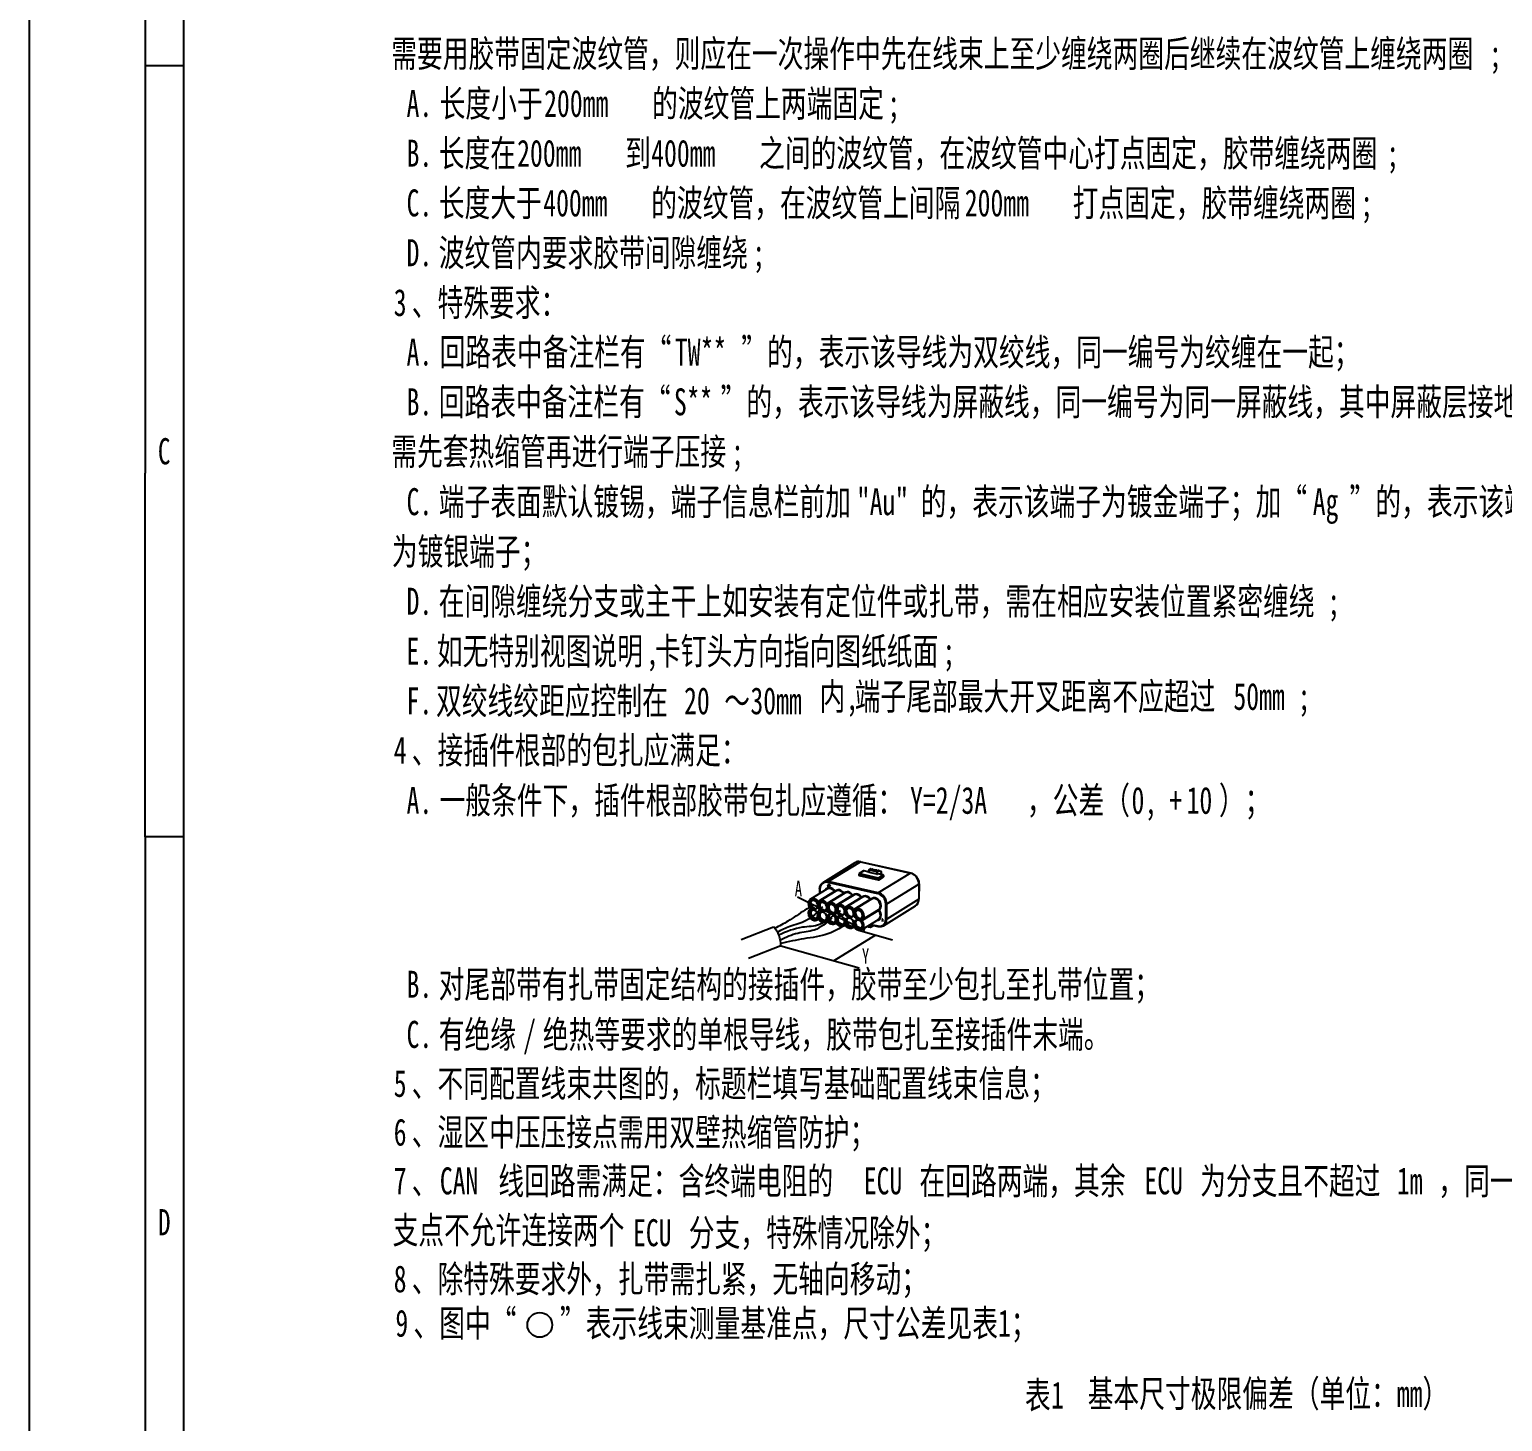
# Model space of a CAD drawing. Header units: inches. Extents: x 47316 to 59086, y 3141 to 11743.
# Drawn here: x 50262.9 to 50454, y 3523.2 to 3703.8 of the extents above; entities that cross this region are included whole.
import ezdxf

# ---------------------------------------------------------------- set-up
doc = ezdxf.new("R2010")
doc.units = ezdxf.units.IN
doc.header["$MEASUREMENT"] = 0
doc.styles.add('MtX_SimSun', font='')
doc.styles.get("Standard").update_dxf_attribs({"font": ''})
doc.styles.get('MtX_SimSun').set_extended_font_data('SimSun')
doc.styles.get('Standard').set_extended_font_data('SimSun')

msp = doc.modelspace()

# ---------------------------------------------------------------- hatches: boundary and pattern name
at = {"lineweight": -3}
h = msp.add_hatch(color=0, dxfattribs=at)
h.dxf.hatch_style = 2
h.paths.add_polyline_path([(50363.91, 3590.79), (50364.63, 3590.27), (50363.78, 3590.53)])
h = msp.add_hatch(color=0, dxfattribs=at)
h.dxf.hatch_style = 2
h.paths.add_polyline_path([(50370.13, 3587.72), (50369.28, 3587.97), (50370, 3587.46)])
h = msp.add_hatch(color=0, dxfattribs=at)
h.dxf.hatch_style = 2
h.paths.add_polyline_path([(50371.85, 3586), (50372.67, 3586.32), (50372, 3585.75)])
h = msp.add_hatch(color=0, dxfattribs=at)
h.dxf.hatch_style = 2
h.paths.add_polyline_path([(50367.94, 3583.59), (50367.28, 3583), (50368.1, 3583.34)])

# ---------------------------------------------------------------- linework, layer by layer
at = {"color": 0, "lineweight": -3}
for p, q in [((50262.93, 3325.09), (50262.93, 3919.09)), ((50277.93, 3899.09), (50277.93, 3646.25)), ((50282.93, 3899.09), (50282.93, 3345.09)), ((50282.93, 3699.09), (50277.93, 3699.09)), ((50277.93, 3599.09), (50277.93, 3646.25)), ((50277.93, 3599.09), (50277.93, 3345.09)), ((50282.93, 3599.09), (50277.93, 3599.09)), ((50365.87, 3593.17), (50370.03, 3595.74)), ((50366.55, 3593.27), (50370.72, 3595.84)), ((50370.03, 3595.74), (50370.15, 3595.8)), ((50370.15, 3595.8), (50370.27, 3595.84)), ((50370.27, 3595.84), (50370.41, 3595.86)), ((50370.41, 3595.86), (50370.56, 3595.87)), ((50370.56, 3595.87), (50370.71, 3595.85)), ((50371.13, 3594.65), (50370.56, 3594.3)), ((50371.16, 3594.65), (50370.59, 3594.3)), ((50370.71, 3595.85), (50370.76, 3595.84)), ((50370.72, 3595.84), (50377.2, 3594.38)), ((50370.76, 3595.84), (50377.24, 3594.39)), ((50371.83, 3594.5), (50371.16, 3594.65)), ((50371.83, 3594.51), (50371.17, 3594.65)), ((50371.83, 3594.49), (50371.82, 3594.77)), ((50371.84, 3594.81), (50372.04, 3594.93)), ((50371.86, 3594.47), (50371.84, 3594.75)), ((50372.85, 3594.53), (50371.84, 3594.75)), ((50372.86, 3594.25), (50371.86, 3594.47)), ((50371.87, 3594.81), (50372.06, 3594.93)), ((50372.87, 3594.59), (50371.87, 3594.81)), ((50372.06, 3594.93), (50372.29, 3594.88)), ((50372.07, 3594.94), (50372.3, 3594.88)), ((50372.23, 3594.84), (50372.29, 3594.88)), ((50372.78, 3594.72), (50372.23, 3594.84)), ((50372.77, 3594.73), (50372.26, 3594.84)), ((50372.31, 3594.88), (50372.3, 3594.88)), ((50372.31, 3594.88), (50372.55, 3594.78)), ((50372.33, 3594.83), (50372.35, 3594.82)), ((50372.33, 3594.83), (50372.33, 3594.83)), ((50372.81, 3594.76), (50372.77, 3594.73)), ((50372.83, 3594.76), (50372.78, 3594.72)), ((50372.83, 3594.76), (50373.07, 3594.71)), ((50372.84, 3594.76), (50373.08, 3594.71)), ((50372.85, 3594.53), (50372.86, 3594.25)), ((50373.07, 3594.71), (50372.87, 3594.59)), ((50373.11, 3594.66), (50372.91, 3594.54)), ((50372.91, 3594.54), (50372.92, 3594.25)), ((50377.2, 3594.38), (50373.03, 3591.82)), ((50373.44, 3594.55), (50373.08, 3594.71)), ((50373.08, 3594.71), (50373.08, 3594.71)), ((50373.46, 3594.5), (50373.11, 3594.66)), ((50373.46, 3594.35), (50373.47, 3594.51)), ((50373.46, 3594.35), (50373.46, 3594.5)), ((50377.24, 3594.39), (50377.38, 3594.35)), ((50365.44, 3592.45), (50365.47, 3592.6)), ((50365.47, 3592.6), (50365.51, 3592.75)), ((50365.51, 3592.75), (50365.58, 3592.88)), ((50365.58, 3592.88), (50365.66, 3592.99)), ((50365.66, 3592.99), (50365.75, 3593.08)), ((50365.75, 3593.08), (50365.86, 3593.16)), ((50365.86, 3593.16), (50365.87, 3593.17)), ((50366.51, 3592.85), (50366.48, 3592.82)), ((50366.48, 3592.82), (50366.48, 3592.77)), ((50366.48, 3592.77), (50366.51, 3592.81)), ((50366.5, 3592.79), (50366.48, 3592.77)), ((50366.5, 3592.79), (50366.51, 3592.8)), ((50372.99, 3591.7), (50366.51, 3593.16)), ((50366.54, 3592.87), (50366.51, 3592.85)), ((50366.54, 3592.85), (50366.51, 3592.85)), ((50366.51, 3592.81), (50366.51, 3592.57)), ((50366.51, 3592.57), (50366.54, 3592.57)), ((50366.57, 3592.86), (50366.54, 3592.87)), ((50366.57, 3592.86), (50366.54, 3592.85)), ((50366.54, 3592.57), (50366.54, 3592.85)), ((50366.57, 3592.58), (50366.54, 3592.57)), ((50373.03, 3591.82), (50366.55, 3593.27)), ((50366.57, 3592.58), (50366.57, 3592.86)), ((50366.6, 3592.79), (50366.59, 3592.77)), ((50366.59, 3592.77), (50366.62, 3592.76)), ((50366.74, 3592.7), (50366.59, 3592.59)), ((50366.59, 3592.59), (50366.59, 3592.56)), ((50366.59, 3592.56), (50366.78, 3592.51)), ((50366.62, 3592.81), (50366.6, 3592.79)), ((50366.64, 3592.83), (50366.62, 3592.81)), ((50366.64, 3592.82), (50366.62, 3592.81)), ((50366.62, 3592.76), (50366.63, 3592.78)), ((50366.64, 3592.78), (50366.62, 3592.76)), ((50366.63, 3592.78), (50366.65, 3592.79)), ((50366.63, 3592.58), (50366.76, 3592.68)), ((50366.65, 3592.59), (50366.63, 3592.58)), ((50366.78, 3592.54), (50366.63, 3592.58)), ((50366.66, 3592.83), (50366.64, 3592.83)), ((50366.66, 3592.83), (50366.64, 3592.82)), ((50366.68, 3592.82), (50366.64, 3592.82)), ((50366.64, 3592.78), (50366.65, 3592.79)), ((50366.65, 3592.79), (50366.67, 3592.79)), ((50366.65, 3592.59), (50366.79, 3592.69)), ((50366.8, 3592.56), (50366.65, 3592.59)), ((50366.7, 3592.83), (50366.66, 3592.83)), ((50366.67, 3592.79), (50366.69, 3592.78)), ((50366.7, 3592.83), (50366.68, 3592.82)), ((50366.7, 3592.81), (50366.68, 3592.82)), ((50366.69, 3592.78), (50366.72, 3592.77)), ((50366.72, 3592.83), (50366.7, 3592.83)), ((50366.72, 3592.83), (50366.7, 3592.81)), ((50366.73, 3592.8), (50366.7, 3592.81)), ((50366.76, 3592.81), (50366.72, 3592.83)), ((50366.72, 3592.77), (50366.74, 3592.76)), ((50366.76, 3592.81), (50366.73, 3592.8)), ((50366.75, 3592.78), (50366.73, 3592.8)), ((50366.74, 3592.76), (50366.75, 3592.73)), ((50366.75, 3592.72), (50366.74, 3592.7)), ((50366.78, 3592.8), (50366.75, 3592.78)), ((50366.78, 3592.75), (50366.75, 3592.78)), ((50366.75, 3592.73), (50366.75, 3592.72)), ((50366.78, 3592.8), (50366.76, 3592.81)), ((50366.76, 3592.68), (50366.78, 3592.69)), ((50366.79, 3592.69), (50366.76, 3592.68)), ((50366.8, 3592.77), (50366.78, 3592.8)), ((50366.8, 3592.77), (50366.78, 3592.75)), ((50366.78, 3592.73), (50366.78, 3592.75)), ((50366.8, 3592.74), (50366.78, 3592.73)), ((50366.78, 3592.72), (50366.78, 3592.73)), ((50366.8, 3592.73), (50366.78, 3592.72)), ((50366.78, 3592.69), (50366.78, 3592.72)), ((50366.8, 3592.71), (50366.78, 3592.69)), ((50366.8, 3592.56), (50366.78, 3592.54)), ((50366.78, 3592.51), (50366.78, 3592.54)), ((50366.8, 3592.53), (50366.78, 3592.51)), ((50366.79, 3592.69), (50366.8, 3592.71)), ((50366.8, 3592.74), (50366.8, 3592.77)), ((50366.8, 3592.73), (50366.8, 3592.74)), ((50366.8, 3592.71), (50366.8, 3592.73)), ((50366.8, 3592.53), (50366.8, 3592.56)), ((50370.53, 3594.25), (50370.53, 3594.06)), ((50370.56, 3594.23), (50370.56, 3594.05)), ((50370.56, 3594.23), (50373.01, 3593.68)), ((50370.56, 3594.05), (50373.01, 3593.5)), ((50370.59, 3594.3), (50373.04, 3593.75)), ((50372.96, 3594.28), (50372.92, 3594.25)), ((50373.65, 3594.12), (50372.96, 3594.28)), ((50373.66, 3594.13), (50372.98, 3594.28)), ((50373.01, 3593.68), (50373.01, 3593.5)), ((50373.04, 3593.75), (50373.65, 3594.12)), ((50373.09, 3593.68), (50373.7, 3594.06)), ((50373.09, 3593.5), (50373.7, 3593.88)), ((50373.09, 3593.68), (50373.09, 3593.5)), ((50373.46, 3594.35), (50373.25, 3594.22)), ((50373.71, 3594.07), (50373.7, 3593.89)), ((50373.7, 3594.06), (50373.7, 3593.88)), ((50374.14, 3590.37), (50378.3, 3592.93)), ((50377.38, 3594.35), (50377.53, 3594.28)), ((50377.53, 3594.28), (50377.68, 3594.19)), ((50377.68, 3594.19), (50377.82, 3594.08)), ((50377.82, 3594.08), (50377.94, 3593.96)), ((50377.94, 3593.96), (50378.05, 3593.81)), ((50378.05, 3593.81), (50378.15, 3593.66)), ((50378.15, 3593.66), (50378.22, 3593.5)), ((50378.22, 3593.5), (50378.28, 3593.33)), ((50378.28, 3593.33), (50378.31, 3593.16)), ((50378.3, 3592.93), (50378.29, 3590.97)), ((50378.31, 3593.16), (50378.32, 3593)), ((50378.32, 3593), (50378.33, 3592.97)), ((50378.33, 3592.97), (50378.32, 3591)), ((50362.55, 3591.29), (50371.28, 3586.98)), ((50363.97, 3590.57), (50363.96, 3590.44)), ((50364, 3590.67), (50363.97, 3590.57)), ((50364.04, 3590.77), (50364, 3590.67)), ((50364.1, 3590.86), (50364.04, 3590.77)), ((50364.16, 3590.93), (50364.1, 3590.86)), ((50364.25, 3590.99), (50364.16, 3590.93)), ((50366.37, 3592.3), (50364.25, 3590.99)), ((50367.35, 3591.98), (50365.23, 3590.67)), ((50365.3, 3590.65), (50365.3, 3590.64)), ((50367.53, 3592.04), (50365.41, 3590.73)), ((50365.43, 3592.31), (50365.42, 3591.72)), ((50365.43, 3592.31), (50365.44, 3592.45)), ((50365.47, 3592.28), (50365.47, 3591.74)), ((50368.51, 3591.72), (50366.39, 3590.41)), ((50368.69, 3591.78), (50366.56, 3590.47)), ((50369.67, 3591.46), (50367.54, 3590.15)), ((50369.85, 3591.52), (50367.72, 3590.21)), ((50370.83, 3591.2), (50368.7, 3589.89)), ((50371.01, 3591.26), (50368.88, 3589.95)), ((50371.99, 3590.94), (50369.86, 3589.63)), ((50372.17, 3591), (50370.04, 3589.69)), ((50378.29, 3590.97), (50374.13, 3588.4)), ((50378.22, 3590.54), (50378.27, 3590.67)), ((50378.27, 3590.67), (50378.3, 3590.82)), ((50378.3, 3590.82), (50378.32, 3590.98)), ((50378.32, 3590.98), (50378.32, 3591)), ((50363.96, 3589.29), (50363.95, 3589.16)), ((50363.95, 3589.16), (50363.97, 3589.02)), ((50363.96, 3590.44), (50363.97, 3590.31)), ((50363.98, 3589.39), (50363.96, 3589.29)), ((50363.97, 3590.31), (50364, 3590.17)), ((50363.97, 3589.02), (50364, 3588.89)), ((50364.03, 3589.5), (50363.98, 3589.39)), ((50364, 3590.17), (50364.04, 3590.04)), ((50364, 3588.89), (50364.05, 3588.76)), ((50364.08, 3589.58), (50364.03, 3589.5)), ((50364.04, 3590.04), (50364.11, 3589.92)), ((50364.05, 3588.76), (50364.12, 3588.64)), ((50364.14, 3589.65), (50364.08, 3589.58)), ((50364.11, 3589.92), (50364.13, 3589.9)), ((50364.12, 3588.64), (50364.21, 3588.53)), ((50364.21, 3589.72), (50364.14, 3589.65)), ((50364.2, 3589.8), (50364.22, 3589.76)), ((50364.22, 3589.73), (50364.21, 3589.72)), ((50364.21, 3589.72), (50364.21, 3589.72)), ((50364.22, 3589.76), (50364.22, 3589.73)), ((50366.46, 3590.39), (50366.46, 3590.38)), ((50367.62, 3590.13), (50367.62, 3590.12)), ((50368.78, 3589.87), (50368.77, 3589.86)), ((50369.94, 3589.61), (50369.93, 3589.6)), ((50370.04, 3589.69), (50370.02, 3589.67)), ((50373.07, 3589.6), (50370.94, 3588.29)), ((50373.07, 3589.52), (50370.94, 3588.21)), ((50373.7, 3587.55), (50377.86, 3590.12)), ((50374, 3588.39), (50374.01, 3590.36)), ((50374.13, 3588.4), (50374.14, 3590.37)), ((50377.86, 3590.12), (50377.97, 3590.2)), ((50377.97, 3590.2), (50378.07, 3590.3)), ((50378.07, 3590.3), (50378.15, 3590.41)), ((50378.15, 3590.41), (50378.22, 3590.54)), ((50355.24, 3585.74), (50359.46, 3587.39)), ((50364.21, 3588.53), (50364.31, 3588.43)), ((50364.31, 3588.43), (50364.41, 3588.36)), ((50364.41, 3588.36), (50364.51, 3588.3)), ((50364.51, 3588.3), (50364.62, 3588.26)), ((50364.62, 3588.26), (50364.73, 3588.24)), ((50364.73, 3588.24), (50364.85, 3588.24)), ((50364.85, 3588.24), (50364.95, 3588.25)), ((50364.95, 3588.25), (50365.04, 3588.28)), ((50365.04, 3588.28), (50365.11, 3588.32)), ((50365.25, 3588.41), (50365.11, 3588.32)), ((50365.23, 3588.41), (50365.21, 3588.4)), ((50365.24, 3588.41), (50365.22, 3588.41)), ((50365.22, 3588.41), (50365.22, 3588.41)), ((50365.25, 3588.4), (50365.24, 3588.41)), ((50365.28, 3588.38), (50365.25, 3588.4)), ((50365.32, 3588.33), (50365.28, 3588.38)), ((50365.41, 3588.22), (50365.32, 3588.33)), ((50365.52, 3588.13), (50365.41, 3588.22)), ((50365.64, 3588.06), (50365.52, 3588.13)), ((50365.74, 3588.01), (50365.64, 3588.06)), ((50365.85, 3587.99), (50365.74, 3588.01)), ((50365.97, 3587.98), (50365.85, 3587.99)), ((50366.08, 3587.98), (50365.97, 3587.98)), ((50366.19, 3588.02), (50366.08, 3587.98)), ((50366.27, 3588.06), (50366.19, 3588.02)), ((50366.41, 3588.14), (50366.27, 3588.06)), ((50366.39, 3588.15), (50366.37, 3588.14)), ((50366.39, 3588.15), (50366.38, 3588.15)), ((50366.38, 3588.15), (50366.38, 3588.15)), ((50366.41, 3588.14), (50366.39, 3588.15)), ((50366.44, 3588.12), (50366.41, 3588.14)), ((50366.48, 3588.07), (50366.44, 3588.12)), ((50366.57, 3587.96), (50366.48, 3588.07)), ((50366.68, 3587.87), (50366.57, 3587.96)), ((50366.8, 3587.8), (50366.68, 3587.87)), ((50366.9, 3587.75), (50366.8, 3587.8)), ((50367.01, 3587.73), (50366.9, 3587.75)), ((50367.13, 3587.71), (50367.01, 3587.73)), ((50367.23, 3587.72), (50367.13, 3587.71)), ((50367.34, 3587.76), (50367.23, 3587.72)), ((50367.43, 3587.8), (50367.34, 3587.76)), ((50367.57, 3587.88), (50367.43, 3587.8)), ((50367.55, 3587.89), (50367.53, 3587.88)), ((50367.55, 3587.89), (50367.54, 3587.89)), ((50367.54, 3587.89), (50367.54, 3587.89)), ((50367.57, 3587.88), (50367.55, 3587.89)), ((50367.6, 3587.86), (50367.57, 3587.88)), ((50367.64, 3587.81), (50367.6, 3587.86)), ((50367.73, 3587.7), (50367.64, 3587.81)), ((50367.84, 3587.61), (50367.73, 3587.7)), ((50367.96, 3587.54), (50367.84, 3587.61)), ((50368.06, 3587.49), (50367.96, 3587.54)), ((50368.17, 3587.46), (50368.06, 3587.49)), ((50368.28, 3587.45), (50368.17, 3587.46)), ((50368.39, 3587.46), (50368.28, 3587.45)), ((50368.5, 3587.49), (50368.39, 3587.46)), ((50368.59, 3587.54), (50368.5, 3587.49)), ((50368.73, 3587.62), (50368.59, 3587.54)), ((50368.71, 3587.63), (50368.69, 3587.62)), ((50368.71, 3587.63), (50368.7, 3587.63)), ((50368.7, 3587.63), (50368.7, 3587.63)), ((50368.73, 3587.62), (50368.71, 3587.63)), ((50368.76, 3587.6), (50368.73, 3587.62)), ((50368.79, 3587.55), (50368.76, 3587.6)), ((50368.89, 3587.44), (50368.79, 3587.55)), ((50369, 3587.35), (50368.89, 3587.44)), ((50369.12, 3587.27), (50369, 3587.35)), ((50369.22, 3587.23), (50369.12, 3587.27)), ((50369.33, 3587.2), (50369.22, 3587.23)), ((50369.44, 3587.19), (50369.33, 3587.2)), ((50369.55, 3587.2), (50369.44, 3587.19)), ((50369.66, 3587.23), (50369.55, 3587.2)), ((50369.75, 3587.28), (50369.66, 3587.23)), ((50369.89, 3587.36), (50369.75, 3587.28)), ((50369.87, 3587.37), (50369.85, 3587.36)), ((50369.87, 3587.37), (50369.86, 3587.37)), ((50369.86, 3587.37), (50369.86, 3587.37)), ((50369.89, 3587.36), (50369.87, 3587.37)), ((50369.92, 3587.34), (50369.89, 3587.36)), ((50369.94, 3587.31), (50369.92, 3587.34)), ((50370.02, 3587.21), (50369.94, 3587.31)), ((50370.13, 3587.11), (50370.02, 3587.21)), ((50370.24, 3587.04), (50370.13, 3587.11)), ((50370.36, 3586.98), (50370.24, 3587.04)), ((50370.48, 3586.95), (50370.36, 3586.98)), ((50370.48, 3586.95), (50374.87, 3585.7)), ((50370.6, 3586.93), (50370.48, 3586.95)), ((50370.7, 3586.94), (50370.6, 3586.93)), ((50370.81, 3586.97), (50370.7, 3586.94)), ((50370.91, 3587.02), (50370.81, 3586.97)), ((50373.04, 3588.33), (50370.91, 3587.02)), ((50371.71, 3587.51), (50371.71, 3587.45)), ((50371.72, 3587.45), (50371.71, 3587.45)), ((50371.71, 3587.45), (50371.71, 3587.45)), ((50371.71, 3587.45), (50371.71, 3587.45)), ((50371.71, 3587.45), (50371.71, 3587.45)), ((50371.75, 3587.45), (50371.72, 3587.45)), ((50371.75, 3587.54), (50371.75, 3587.45)), ((50371.75, 3587.45), (50371.96, 3587.4)), ((50371.75, 3587.41), (50371.75, 3587.45)), ((50371.75, 3587.4), (50371.75, 3587.41)), ((50371.76, 3587.39), (50371.75, 3587.4)), ((50371.75, 3587.4), (50371.75, 3587.4)), ((50371.76, 3587.39), (50372.01, 3587.34)), ((50371.96, 3587.4), (50371.96, 3587.6)), ((50371.96, 3587.4), (50371.97, 3587.37)), ((50371.99, 3587.39), (50371.96, 3587.4)), ((50371.97, 3587.37), (50371.99, 3587.34)), ((50372.03, 3587.38), (50371.99, 3587.39)), ((50371.99, 3587.34), (50372.01, 3587.34)), ((50372.07, 3587.38), (50372.03, 3587.38)), ((50372.44, 3587.57), (50372.06, 3587.34)), ((50372.08, 3587.38), (50372.07, 3587.38)), ((50372.08, 3587.61), (50372.14, 3587.64)), ((50372.08, 3587.38), (50372.08, 3587.61)), ((50372.41, 3587.58), (50372.08, 3587.38)), ((50372.09, 3587.71), (50372.97, 3587.51)), ((50372.12, 3587.65), (50372.99, 3587.45)), ((50372.99, 3587.45), (50373.14, 3587.43)), ((50373.14, 3587.43), (50373.29, 3587.43)), ((50373.29, 3587.43), (50373.43, 3587.45)), ((50373.43, 3587.45), (50373.56, 3587.49)), ((50373.57, 3588.39), (50373.54, 3588.36)), ((50373.54, 3588.36), (50373.54, 3588.31)), ((50373.54, 3588.31), (50373.57, 3588.35)), ((50373.56, 3588.33), (50373.54, 3588.31)), ((50373.56, 3588.33), (50373.57, 3588.34)), ((50373.56, 3587.49), (50373.67, 3587.54)), ((50373.6, 3588.41), (50373.57, 3588.39)), ((50373.61, 3588.39), (50373.57, 3588.39)), ((50373.57, 3588.35), (50373.57, 3588.11)), ((50373.57, 3588.11), (50373.6, 3588.11)), ((50373.63, 3588.4), (50373.6, 3588.41)), ((50373.6, 3588.11), (50373.61, 3588.39)), ((50373.63, 3588.12), (50373.6, 3588.11)), ((50373.63, 3588.4), (50373.61, 3588.39)), ((50373.63, 3588.12), (50373.63, 3588.4)), ((50373.67, 3587.54), (50373.7, 3587.55)), ((50360.41, 3584.95), (50356.19, 3583.3)), ((50360.41, 3584.95), (50370.55, 3582.07)), ((50372.68, 3586.32), (50367.28, 3583))]:
    msp.add_line(p, q, dxfattribs=at)
msp.add_circle((50329.13, 3535.77), 1.61, dxfattribs=at)
for centre, radius, start, end in [((50371.16, 3594.6), 0.06, 77.3398, 121.6329), ((50371.87, 3594.77), 0.045, 121.6295, 182.5609), ((50372.06, 3594.89), 0.045, 77.3408, 121.6329), ((50372.24, 3594.76), 0.0846, 77.8028, 95.4351), ((50372.76, 3594.72), 0.0128, 28.1467, 68.043), ((50372.83, 3594.72), 0.045, 77.3391, 121.6329), ((50373.42, 3594.51), 0.045, 359.7235, 66.5659), ((50370.59, 3594.25), 0.06, 121.6329, 179.7235), ((50373.65, 3594.07), 0.06, 359.7235, 77.3391), ((50365.7, 3590.26), 0.558, 121.6507, 135.6047), ((50364.97, 3590.46), 1.02, 213.7071, 220.6121), ((50366.86, 3590), 0.558, 121.6507, 135.6047), ((50368.02, 3589.74), 0.558, 121.6507, 135.6047), ((50369.18, 3589.48), 0.558, 121.6507, 135.6047), ((50370.34, 3589.21), 0.56, 124.9232, 135.5891), ((50356.93, 3584.99), 3.48, 359.2553, 43.4381), ((50371.77, 3587.45), 0.0602, 179.7018, 257.3656), ((50372.03, 3587.4), 0.0712, 256.4142, 301.0924), ((50372.11, 3587.63), 0.0184, 71.7983, 111.3566)]:
    msp.add_arc(centre, radius, start, end, dxfattribs=at)
for centre, major_axis, ratio, start_param, end_param in [((50370.71, 3594.64), (0.68, -1.1), 0.798879, 2.479583, 3.141668), ((50370.72, 3595.67), (0.039, 0.176), 0.474432, 0, 0.433465), ((50371.16, 3594.6), (-0.0315, 0.0511), 0.798879, 5.621176, 6.283261), ((50371.16, 3594.6), (0.0131, 0.0586), 0.474432, 0.000118, 0.433465), ((50371.87, 3594.77), (0.045, 0.002), 0.437959, 3.141593, 4.156456), ((50371.88, 3594.49), (-0.045, 0.0001), 0.370411, 0.016104, 1.032687), ((50371.87, 3594.77), (0.0236, -0.0383), 0.798879, 2.479583, 3.141593), ((50371.87, 3594.77), (0.0099, 0.0439), 0.474432, 0.433465, 2.091528), ((50372.06, 3594.89), (0.0236, -0.0383), 0.798879, 2.479583, 3.141668), ((50372.06, 3594.89), (-0.0099, -0.0439), 0.474432, 3.32729, 3.575058), ((50372.06, 3594.89), (-0.0099, -0.0439), 0.474432, 3.141654, 3.264998), ((50372.29, 3594.84), (0.0236, -0.0383), 0.798879, 0.908787, 2.479583), ((50372.29, 3594.84), (-0.0099, -0.0439), 0.474432, 3.141654, 3.575058), ((50372.29, 3594.84), (-0.0179, -0.0413), 0.876721, 1.736241, 3.141708), ((50372.83, 3594.72), (-0.0236, 0.0383), 0.798879, 5.621176, 6.283261), ((50372.83, 3594.72), (0.0099, 0.0439), 0.474432, 0, 0.433465), ((50372.87, 3594.55), (0.0099, 0.0439), 0.474432, 0.433465, 2.091528), ((50372.87, 3594.55), (-0.045, -0.002), 0.437959, 1.014863, 2.58566), ((50372.87, 3594.55), (-0.0236, 0.0383), 0.798879, 4.05038, 5.621176), ((50373.07, 3594.67), (-0.0236, 0.0383), 0.798879, 4.05038, 5.621176), ((50373.07, 3594.67), (0.0099, 0.0439), 0.474432, 0, 0.157658), ((50373.07, 3594.67), (0.0099, 0.0439), 0.474432, 0.21995, 0.433465), ((50373.07, 3594.67), (0.0179, 0.0413), 0.876721, 4.877833, 6.2833), ((50373.42, 3594.51), (0.0179, 0.0413), 0.876721, 4.877833, 6.283328), ((50373.42, 3594.51), (0.045, -0.0002), 0.369739, 5.747284, 6.283185), ((50377.2, 3594.21), (-0.039, -0.176), 0.474432, 3.141593, 3.575058), ((50377.19, 3593.18), (0.68, -1.1), 0.798879, 0.908787, 2.479583), ((50366.5, 3592.04), (0.63, -1.02), 0.798879, 2.479583, 4.05038), ((50366.55, 3592.07), (0.68, -1.1), 0.798879, 2.479583, 3.141668), ((50366.84, 3591.61), (-0.468, 0.76), 0.798879, 4.763533, 6.651951), ((50366.81, 3591.59), (-0.437, 0.709), 0.798879, 4.763533, 6.283214), ((50366.55, 3593.19), (0.0197, 0.0878), 0.474432, 0.433465, 2.004262), ((50370.59, 3594.25), (-0.06, 0.0003), 0.369739, 0, 1.034895), ((50370.59, 3594.06), (-0.06, 0.0003), 0.369739, 0, 1.034895), ((50370.59, 3594.25), (-0.0131, -0.0586), 0.474432, 3.575058, 5.145854), ((50370.59, 3594.25), (-0.0315, 0.0511), 0.798879, 5.621176, 6.283035), ((50372.88, 3594.26), (0.045, -0.0001), 0.370411, 4.17428, 5.745076), ((50372.96, 3594.22), (0.0131, 0.0586), 0.474432, 0, 0.433465), ((50373.04, 3593.7), (-0.0131, -0.0586), 0.474432, 3.575058, 5.145854), ((50373.04, 3593.7), (-0.06, 0.0003), 0.369739, 1.034895, 2.605691), ((50373.04, 3593.51), (-0.06, 0.0003), 0.369739, 1.034895, 2.605691), ((50373.04, 3593.7), (0.0315, -0.0511), 0.798879, 0.908787, 2.479583), ((50373.42, 3594.35), (-0.045, 0.0002), 0.369739, 2.605691, 3.141593), ((50373.65, 3594.07), (0.0131, 0.0586), 0.474432, 0, 0.433465), ((50373.65, 3594.07), (0.0315, -0.0511), 0.798879, 0.908787, 2.479583), ((50373.65, 3594.07), (-0.06, 0.0003), 0.369739, 2.605691, 3.141593), ((50373.64, 3593.89), (-0.06, 0.0003), 0.369739, 2.605691, 3.141593), ((50378.15, 3592.97), (0.18, -0.001), 0.369739, 5.747284, 6.283185), ((50364.65, 3590.26), (-0.405, 0.658), 0.798879, 4.763533, 8.049615), ((50364.65, 3590.26), (0.342, -0.556), 0.798879, 2.479583425205964, 8.762768732385549), ((50364.68, 3590.28), (-0.311, 0.504), 0.798879, 0.000076, 2.479583), ((50364.68, 3590.28), (-0.437, 0.709), 0.798879, 4.763533, 6.283214), ((50364.81, 3590.36), (-0.311, 0.504), 0.798879, 0.153087, 2.988505), ((50364.68, 3590.28), (-0.311, 0.504), 0.798879, 5.621176, 6.283261), ((50364.68, 3590.28), (-0.311, 0.504), 0.798879, 3.141668, 5.621176), ((50365.19, 3590.64), (-0.0498, -0.0335), 0.030749, 3.786331, 5.357128), ((50365.23, 3590.68), (0.063, -0.102), 0.798879, 4.763533, 6.478819), ((50365.26, 3590.7), (-0.0315, 0.0511), 0.798879, 1.621941, 3.141701), ((50365.81, 3590), (0.342, -0.556), 0.798879, 2.479583425205964, 8.762768732385549), ((50365.34, 3590.61), (0.0428, -0.042), 0.590018, 3.141476, 4.567062), ((50365.81, 3590), (-0.405, 0.658), 0.798879, 4.763533, 6.478819), ((50365.84, 3590.02), (-0.437, 0.709), 0.798879, 4.763533, 6.283067), ((50365.96, 3590.1), (-0.311, 0.504), 0.798879, 0.153087, 2.988505), ((50365.52, 3592.3), (-0.09, 0.0004), 0.369739, 0, 1.034895), ((50365.84, 3590.02), (-0.311, 0.504), 0.798879, 5.621176, 6.283261), ((50365.84, 3590.02), (-0.311, 0.504), 0.798879, 3.141668, 5.621176), ((50367, 3589.76), (-0.437, 0.709), 0.798879, 4.763533, 6.283067), ((50367.39, 3592.01), (-0.0498, -0.0335), 0.030749, 0.644739, 2.215535), ((50367.39, 3592.01), (-0.0315, 0.0511), 0.798879, 1.621941, 2.370486), ((50368, 3591.35), (-0.468, 0.76), 0.798879, 4.763533, 6.478819), ((50367.39, 3592.01), (0.0428, -0.042), 0.590018, 0.605431, 1.42547), ((50367.97, 3591.33), (-0.437, 0.709), 0.798879, 4.763533, 6.283294), ((50368.55, 3591.75), (-0.0498, -0.0335), 0.030749, 0.644739, 2.215535), ((50368.55, 3591.75), (-0.0315, 0.0511), 0.798879, 1.621941, 2.370486), ((50369.16, 3591.09), (-0.468, 0.76), 0.798879, 4.763533, 6.478819), ((50368.55, 3591.75), (0.0428, -0.042), 0.590018, 0.605431, 1.42547), ((50369.13, 3591.07), (-0.437, 0.709), 0.798879, 4.763533, 6.283294), ((50369.71, 3591.49), (-0.0498, -0.0335), 0.030749, 0.644739, 2.215535), ((50369.71, 3591.49), (-0.0315, 0.0511), 0.798879, 1.621941, 2.370486), ((50370.32, 3590.83), (-0.468, 0.76), 0.798879, 4.763533, 6.478819), ((50369.71, 3591.49), (0.0428, -0.042), 0.590018, 0.605431, 1.42547), ((50370.29, 3590.81), (-0.437, 0.709), 0.798879, 4.763533, 6.283294), ((50370.87, 3591.22), (-0.0498, -0.0335), 0.030749, 0.644739, 2.215535), ((50370.87, 3591.22), (-0.0315, 0.0511), 0.798879, 1.621941, 2.370486), ((50371.48, 3590.57), (-0.468, 0.76), 0.798879, 4.763533, 6.478819), ((50370.87, 3591.22), (0.0428, -0.042), 0.590018, 0.605431, 1.42547), ((50371.45, 3590.55), (-0.437, 0.709), 0.798879, 4.763533, 6.283294), ((50372.03, 3590.96), (-0.0498, -0.0335), 0.030749, 0.644739, 2.215535), ((50372.03, 3590.96), (-0.0315, 0.0511), 0.798879, 1.621941, 2.370486), ((50372.64, 3590.31), (-0.468, 0.76), 0.798879, 3.192737, 6.478819), ((50372.03, 3590.96), (0.0428, -0.042), 0.590018, 0.605431, 1.42547), ((50372.61, 3590.29), (-0.437, 0.709), 0.798879, 3.192737, 6.283185), ((50373.03, 3591.73), (0.0197, 0.0878), 0.474432, 0.433465, 2.004262), ((50372.98, 3590.59), (0.63, -1.02), 0.798879, 0.908787, 2.479583), ((50373.03, 3590.62), (0.68, -1.1), 0.798879, 0.908787, 2.479583), ((50377.18, 3591.22), (0.68, -1.1), 0.798879, 0.000076, 0.908787), ((50378.14, 3591), (-0.18, 0.001), 0.369739, 2.605691, 3.141593), ((50364.65, 3589.01), (-0.405, 0.658), 0.798879, 0.051144, 3.337226), ((50364.65, 3589.01), (0.342, -0.556), 0.798879, 5.621176, 11.904361), ((50364.68, 3589.03), (-0.311, 0.504), 0.798879, 0.000076, 2.479583), ((50364.25, 3589.67), (0.0347, -0.049), 0.600705, 3.103121, 4.673917), ((50364.25, 3589.84), (0.0455, 0.0391), 0.116923, 2.206934, 3.141593), ((50364.15, 3589.75), (-0.063, 0.102), 0.798879, 3.192737, 4.908023), ((50364.8, 3589.1), (-0.311, 0.504), 0.798879, 0.153087, 0.908787), ((50364.8, 3589.1), (-0.311, 0.504), 0.798879, 0.908787, 2.988505), ((50364.68, 3589.03), (-0.311, 0.504), 0.798879, 5.621176, 6.283261), ((50364.68, 3590.28), (-0.311, 0.504), 0.798879, 2.479583, 3.141668), ((50364.68, 3589.03), (-0.311, 0.504), 0.798879, 3.141668, 5.621176), ((50365.81, 3588.75), (0.342, -0.556), 0.798879, 5.621176, 11.904361), ((50365.84, 3588.77), (-0.311, 0.504), 0.798879, 0.000076, 2.479583), ((50365.84, 3590.02), (-0.311, 0.504), 0.798879, 0.000076, 2.479583), ((50365.96, 3588.84), (-0.311, 0.504), 0.798879, 0.153087, 0.908787), ((50365.96, 3588.84), (-0.311, 0.504), 0.798879, 0.908787, 2.988505), ((50365.84, 3588.77), (-0.311, 0.504), 0.798879, 5.621176, 6.283261), ((50365.84, 3590.02), (-0.311, 0.504), 0.798879, 2.479583, 3.141668), ((50365.84, 3588.77), (-0.311, 0.504), 0.798879, 3.141668, 5.621176), ((50366.35, 3590.38), (-0.0498, -0.0335), 0.030749, 3.786331, 5.357128), ((50366.39, 3590.42), (0.063, -0.102), 0.798879, 4.763533, 6.478819), ((50366.42, 3590.44), (-0.0315, 0.0511), 0.798879, 1.621941, 3.141701), ((50366.96, 3588.49), (0.342, -0.556), 0.798879, 5.621176, 11.904361), ((50366.97, 3589.74), (0.342, -0.556), 0.798879, 2.479583425205964, 8.762768732385549), ((50367, 3588.51), (-0.311, 0.504), 0.798879, 0.000076, 2.479583), ((50366.5, 3590.34), (0.0428, -0.042), 0.590018, 3.141476, 4.567062), ((50367, 3589.76), (-0.311, 0.504), 0.798879, 0.000076, 2.479583), ((50366.97, 3589.74), (-0.405, 0.658), 0.798879, 4.763533, 6.478819), ((50367.12, 3589.84), (-0.311, 0.504), 0.798879, 0.153087, 2.988505), ((50367.12, 3588.58), (-0.311, 0.504), 0.798879, 0.153087, 0.908787), ((50367.12, 3588.58), (-0.311, 0.504), 0.798879, 0.908787, 2.988505), ((50367, 3588.51), (-0.311, 0.504), 0.798879, 5.621176, 6.283261), ((50367, 3589.76), (-0.311, 0.504), 0.798879, 5.621176, 6.283261), ((50367, 3589.76), (-0.311, 0.504), 0.798879, 3.141668, 5.621176), ((50367, 3589.76), (-0.311, 0.504), 0.798879, 2.479583, 3.141668), ((50367, 3588.51), (-0.311, 0.504), 0.798879, 3.141668, 5.621176), ((50367.51, 3590.12), (-0.0498, -0.0335), 0.030749, 3.786331, 5.357128), ((50367.55, 3590.16), (0.063, -0.102), 0.798879, 4.763533, 6.478819), ((50367.58, 3590.17), (-0.0315, 0.0511), 0.798879, 1.621941, 3.141701), ((50368.12, 3588.23), (0.342, -0.556), 0.798879, 5.621176, 11.904361), ((50368.13, 3589.48), (0.342, -0.556), 0.798879, 2.479583425205964, 8.762768732385549), ((50368.15, 3588.25), (-0.311, 0.504), 0.798879, 0.000076, 2.479583), ((50367.66, 3590.08), (0.0428, -0.042), 0.590018, 3.141476, 4.567062), ((50368.16, 3589.5), (-0.311, 0.504), 0.798879, 0.000076, 2.479583), ((50368.13, 3589.48), (-0.405, 0.658), 0.798879, 4.763533, 6.478819), ((50368.16, 3589.5), (-0.437, 0.709), 0.798879, 4.763533, 6.283067), ((50368.28, 3589.58), (-0.311, 0.504), 0.798879, 0.153087, 2.988505), ((50368.28, 3588.32), (-0.311, 0.504), 0.798879, 0.153087, 0.908787), ((50368.15, 3588.25), (-0.311, 0.504), 0.798879, 5.621176, 6.283261), ((50368.16, 3589.5), (-0.311, 0.504), 0.798879, 5.621176, 6.283261), ((50368.16, 3589.5), (-0.311, 0.504), 0.798879, 3.141668, 5.621176), ((50368.16, 3589.5), (-0.311, 0.504), 0.798879, 2.479583, 3.141668), ((50368.15, 3588.25), (-0.311, 0.504), 0.798879, 3.141668, 5.621176), ((50368.67, 3589.86), (-0.0498, -0.0335), 0.030749, 3.786331, 5.357128), ((50368.71, 3589.9), (0.063, -0.102), 0.798879, 4.763533, 6.478819), ((50368.74, 3589.91), (-0.0315, 0.0511), 0.798879, 1.621941, 3.141701), ((50369.28, 3587.97), (0.342, -0.556), 0.798879, 5.621176, 11.904361), ((50369.29, 3589.22), (0.342, -0.556), 0.798879, 2.479583425205964, 8.762768732385549), ((50368.82, 3589.82), (0.0428, -0.042), 0.590018, 3.141476, 4.567062), ((50369.32, 3589.24), (-0.311, 0.504), 0.798879, 0.000076, 2.479583), ((50369.29, 3589.22), (-0.405, 0.658), 0.798879, 4.763533, 6.478819), ((50369.32, 3589.24), (-0.437, 0.709), 0.798879, 4.763533, 6.283067), ((50369.44, 3589.32), (-0.311, 0.504), 0.798879, 0.153087, 2.988505), ((50369.32, 3589.24), (-0.311, 0.504), 0.798879, 5.621176, 6.283261), ((50369.32, 3589.24), (-0.311, 0.504), 0.798879, 3.141668, 5.621176), ((50369.32, 3589.24), (-0.311, 0.504), 0.798879, 2.479583, 3.141668), ((50369.82, 3589.6), (-0.0498, -0.0335), 0.030749, 3.786331, 5.357128), ((50369.87, 3589.63), (0.063, -0.102), 0.798879, 4.763533, 6.478819), ((50369.9, 3589.65), (-0.0315, 0.0511), 0.798879, 1.621941, 3.141701), ((50370.45, 3588.96), (0.342, -0.556), 0.798879, 2.479583425205964, 8.762768732385549), ((50369.98, 3589.56), (0.0428, -0.042), 0.590018, 3.141476, 4.567062), ((50370.48, 3588.98), (-0.311, 0.504), 0.798879, 0.000076, 2.479583), ((50370.45, 3588.96), (-0.405, 0.658), 0.798879, 3.192737, 6.478819), ((50370.48, 3588.98), (-0.437, 0.709), 0.798879, 3.192737, 6.283185), ((50370.6, 3589.06), (-0.311, 0.504), 0.798879, 0.153087, 2.988505), ((50370.48, 3588.98), (-0.311, 0.504), 0.798879, 5.621176, 6.283261), ((50370.48, 3588.98), (-0.311, 0.504), 0.798879, 3.141668, 5.621176), ((50372.63, 3589.06), (-0.468, 0.76), 0.798879, 2.772827, 4.908023), ((50372.6, 3589.04), (-0.437, 0.709), 0.798879, 3.141621, 4.908023), ((50373.11, 3589.55), (-0.0315, 0.0511), 0.798879, 0.051144, 1.76643), ((50373.11, 3589.55), (-0.0347, 0.049), 0.600705, 4.673917, 6.244714), ((50373.11, 3589.55), (-0.0455, -0.0391), 0.116923, 0.636138, 2.206934), ((50374.06, 3590.39), (0.09, -0.0004), 0.369739, 4.176487, 5.747284), ((50364.68, 3589.03), (-0.311, 0.504), 0.798879, 2.479583, 3.141668), ((50364.68, 3589.03), (-0.437, 0.709), 0.798879, 3.141593, 3.337226), ((50365.22, 3588.34), (0.063, -0.102), 0.798879, 1.621941, 3.337226), ((50365.18, 3588.45), (-0.0428, 0.042), 0.590018, 1.42547, 2.996266), ((50365.25, 3588.36), (-0.0315, 0.0511), 0.798879, 0.000109, 0.195634), ((50365.33, 3588.41), (0.0498, 0.0335), 0.030749, 2.215535, 3.141593), ((50365.81, 3588.75), (-0.405, 0.658), 0.798879, 1.621941, 3.337226), ((50365.84, 3588.77), (-0.311, 0.504), 0.798879, 2.479583, 3.141668), ((50365.84, 3588.77), (-0.437, 0.709), 0.798879, 3.141474, 3.337226), ((50366.38, 3588.08), (0.063, -0.102), 0.798879, 1.621941, 3.337226), ((50366.34, 3588.19), (-0.0428, 0.042), 0.590018, 1.42547, 2.996266), ((50366.41, 3588.1), (-0.0315, 0.0511), 0.798879, 0.000109, 0.195634), ((50366.49, 3588.15), (0.0498, 0.0335), 0.030749, 2.215535, 3.141593), ((50366.96, 3588.49), (-0.405, 0.658), 0.798879, 1.621941, 3.337226), ((50367, 3588.51), (-0.311, 0.504), 0.798879, 2.479583, 3.141668), ((50367, 3588.51), (-0.437, 0.709), 0.798879, 3.141474, 3.337226), ((50367.54, 3587.82), (0.063, -0.102), 0.798879, 1.621941, 3.337226), ((50367.5, 3587.93), (-0.0428, 0.042), 0.590018, 1.42547, 2.996266), ((50367.57, 3587.84), (-0.0315, 0.0511), 0.798879, 0.000109, 0.195634), ((50367.65, 3587.89), (0.0498, 0.0335), 0.030749, 2.215535, 3.141593), ((50368.12, 3588.23), (-0.405, 0.658), 0.798879, 1.621941, 3.337226), ((50368.28, 3588.32), (-0.311, 0.504), 0.798879, 0.908787, 2.988505), ((50368.15, 3588.25), (-0.311, 0.504), 0.798879, 2.479583, 3.141668), ((50368.15, 3588.25), (-0.437, 0.709), 0.798879, 3.141474, 3.337226), ((50368.7, 3587.56), (0.063, -0.102), 0.798879, 1.621941, 3.337226), ((50368.65, 3587.67), (-0.0428, 0.042), 0.590018, 1.42547, 2.996266), ((50368.73, 3587.57), (-0.0315, 0.0511), 0.798879, 0.000109, 0.195634), ((50369.31, 3587.99), (-0.311, 0.504), 0.798879, 0.000076, 2.479583), ((50368.81, 3587.63), (0.0498, 0.0335), 0.030749, 2.215535, 3.141593), ((50369.28, 3587.97), (-0.405, 0.658), 0.798879, 1.621941, 3.337226), ((50369.44, 3588.06), (-0.311, 0.504), 0.798879, 0.153087, 0.908787), ((50369.44, 3588.06), (-0.311, 0.504), 0.798879, 0.908787, 2.988505), ((50369.31, 3587.99), (-0.311, 0.504), 0.798879, 5.621176, 6.283261), ((50369.31, 3587.99), (-0.311, 0.504), 0.798879, 2.479583, 3.141668), ((50369.31, 3587.99), (-0.311, 0.504), 0.798879, 3.141668, 5.621176), ((50369.31, 3587.99), (-0.437, 0.709), 0.798879, 3.141474, 3.337226), ((50369.86, 3587.3), (0.063, -0.102), 0.798879, 1.621941, 3.337226), ((50369.81, 3587.4), (-0.0428, 0.042), 0.590018, 1.42547, 2.996266), ((50369.89, 3587.31), (-0.0315, 0.0511), 0.798879, 0.000109, 0.195634), ((50370.44, 3587.71), (0.342, -0.556), 0.798879, 5.621176, 11.904361), ((50370.47, 3587.73), (-0.311, 0.504), 0.798879, 0.000076, 2.479583), ((50369.97, 3587.37), (0.0498, 0.0335), 0.030749, 2.215535, 3.141593), ((50370.44, 3587.71), (-0.405, 0.658), 0.798879, 1.621941, 4.908023), ((50370.6, 3587.8), (-0.311, 0.504), 0.798879, 0.153087, 0.908787), ((50370.6, 3587.8), (-0.311, 0.504), 0.798879, 0.908787, 2.988505), ((50370.47, 3587.73), (-0.311, 0.504), 0.798879, 5.621176, 6.283261), ((50370.47, 3587.73), (-0.311, 0.504), 0.798879, 2.479583, 3.141668), ((50370.48, 3588.98), (-0.311, 0.504), 0.798879, 2.479583, 3.141668), ((50370.47, 3587.73), (-0.311, 0.504), 0.798879, 3.141668, 5.621176), ((50370.95, 3588.22), (0.063, -0.102), 0.798879, 3.192737, 4.908023), ((50370.91, 3588.34), (-0.0347, 0.049), 0.600705, 1.532325, 3.103121), ((50370.91, 3588.17), (-0.0455, -0.0391), 0.116923, 3.77773, 5.348527), ((50370.47, 3587.73), (-0.437, 0.709), 0.798879, 3.141621, 4.908023), ((50370.98, 3588.24), (-0.0315, 0.0511), 0.798879, 0.051144, 1.76643), ((50372.09, 3587.57), (0.079, -0.128), 0.798879, 2.479583, 4.05038), ((50372.01, 3587.62), (0.09, -0.0004), 0.369739, 4.176487, 5.747284), ((50372.03, 3587.4), (-0.0315, 0.0511), 0.798879, 3.141668, 4.05038), ((50372.14, 3587.59), (0.0315, -0.0511), 0.798879, 3.141668, 4.05038), ((50372.14, 3587.73), (-0.0197, -0.0878), 0.474432, 5.145854, 6.283185), ((50372.97, 3588.62), (0.63, -1.02), 0.798879, 5.621176, 7.191972), ((50373.01, 3587.54), (-0.0197, -0.0878), 0.474432, 5.145854, 6.283185), ((50373.02, 3588.65), (0.68, -1.1), 0.798879, 0.000076, 0.908787), ((50374.05, 3588.42), (0.09, -0.0004), 0.369739, 4.176487, 5.747284)]:
    msp.add_ellipse(centre, major_axis=major_axis, ratio=ratio, start_param=start_param, end_param=end_param, dxfattribs=at)
for points, knots in [([(50364.65, 3590.26), (50363.9, 3589.79), (50362.79, 3589.09), (50361.15, 3588), (50360.19, 3587.5), (50359.62, 3587.2)], [0, 0, 0, 0, 2.656687, 3.956572, 5.893151, 5.893151, 5.893151, 5.893151]), ([(50365.81, 3590), (50365.15, 3589.32), (50363.95, 3588.08), (50361.68, 3587.57), (50360.48, 3586.98), (50359.96, 3586.71)], [0, 0, 0, 0, 2.793289, 5.032882, 6.801302, 6.801302, 6.801302, 6.801302]), ([(50368.13, 3589.48), (50367.68, 3589.19), (50366.78, 3588.61), (50365.32, 3587.4), (50362.82, 3587.48), (50361.13, 3586.78), (50360.14, 3586.34)], [0, 0, 0, 0, 1.618973, 3.240412, 5.490413, 8.717788, 8.717788, 8.717788, 8.717788]), ([(50367, 3588.51), (50366.29, 3587.9), (50365.01, 3586.79), (50362.47, 3586.68), (50361.07, 3586.03), (50360.34, 3585.68)], [0, 0, 0, 0, 2.722782, 4.89797, 7.326651, 7.326651, 7.326651, 7.326651]), ([(50369.28, 3587.97), (50368.38, 3587.4), (50366.58, 3586.25), (50363.41, 3585.92), (50361.39, 3585.46), (50360.4, 3585.23)], [0, 0, 0, 0, 3.153959, 6.316485, 9.380542, 9.380542, 9.380542, 9.380542])]:
    msp.add_open_spline(points, degree=3, knots=knots, dxfattribs=at)

# ---------------------------------------------------------------- texts
at = {"color": 0, "lineweight": -3, "width": 0.7}
for s, height, p in [('需要用胶带固定波纹管，则应在一次操作中先在线束上至少缠绕两圈后继续在波纹管上缠绕两圈', 3.5, (50309.86, 3698.92)), (';', 3.5, (50452.26, 3698.92)), (' A.', 3.5, (50310.18, 3692.46)), ('长度小于', 3.5, (50316.13, 3692.46)), ('200mm', 3.5, (50329.69, 3692.46)), ('的波纹管上两端固定', 3.5, (50343.69, 3692.46)), (';', 3.5, (50374.21, 3692.46)), ('长度在', 3.5, (50316.02, 3686)), ('到', 3.5, (50340.19, 3686)), ('之间的波纹管，在波纹管中心打点固定，胶带缠绕两圈', 3.5, (50357.58, 3686)), (' B.', 3.5, (50310.18, 3686)), ('200mm', 3.5, (50326.19, 3686)), ('400mm', 3.5, (50343.58, 3686)), (';', 3.5, (50438.94, 3686)), (' C.', 3.5, (50310.18, 3679.55)), ('长度大于', 3.5, (50316.02, 3679.55)), ('400mm', 3.5, (50329.58, 3679.55)), ('的波纹管，在波纹管上间隔', 3.5, (50343.58, 3679.55)), ('200mm', 3.5, (50384.26, 3679.55)), ('打点固定，胶带缠绕两圈', 3.5, (50398.26, 3679.55)), (';', 3.5, (50435.55, 3679.55)), (' D.', 3.5, (50310.18, 3673.09)), ('波纹管内要求胶带间隙缠绕', 3.5, (50316.02, 3673.09)), (';', 3.5, (50356.7, 3673.09)), ('3', 3.5, (50310.18, 3666.63)), ('、特殊要求：', 3.5, (50312.52, 3666.63)), (' A.', 3.5, (50310.18, 3660.21)), ('回路表中备注栏有“', 3.5, (50316.13, 3660.21)), ('TW**', 3.5, (50346.65, 3660.21)), ('”的，表示该导线为双绞线，同一编号为绞缠在一起；', 3.5, (50355.28, 3660.21)), ('回路表中备注栏有“', 3.5, (50316.02, 3653.75)), ('S**', 3.5, (50346.53, 3653.75)), ('”的，表示该导线为屏蔽线，同一编号为同一屏蔽线，其中屏蔽层接地线', 3.5, (50352.6, 3653.75)), (' B.', 3.5, (50310.18, 3653.75)), ('需先套热缩管再进行端子压接', 3.5, (50309.86, 3647.3)), (';', 3.5, (50353.94, 3647.3)), (' C.', 3.5, (50310.18, 3640.8)), ('端子表面默认镀锡，端子信息栏前加', 3.5, (50316.02, 3640.8)), ('"Au"', 3.5, (50370.26, 3640.8)), ('的，表示该端子为镀金端子；加“', 3.5, (50378.54, 3640.8)), ('Ag', 3.5, (50429.4, 3640.8)), ('”的，表示该端子', 3.5, (50434.18, 3640.8)), ('为镀银端子；', 3.5, (50309.94, 3634.34)), (' D.', 3.5, (50310.18, 3627.88)), ('在间隙缠绕分支或主干上如安装有定位件或扎带，需在相应安装位置紧密缠绕', 3.5, (50316.02, 3627.88)), (';', 3.5, (50431.29, 3627.88)), ('如无特别视图说明', 3.5, (50315.78, 3621.42)), ('卡钉头方向指向图纸纸面', 3.5, (50344.07, 3621.42)), (' E.', 3.5, (50310.18, 3621.42)), (';', 3.5, (50381.36, 3621.42)), (',', 3.5, (50342.9, 3621.42)), ('内', 3.5, (50365.42, 3615.54)), ('端子尾部最大开叉距离不应超过', 3.5, (50369.98, 3615.54)), (' F.', 3.5, (50310.18, 3614.97)), ('双绞线绞距应控制在', 3.5, (50315.67, 3614.97)), (' 20', 3.5, (50346.18, 3614.97)), ('～', 3.5, (50353.06, 3614.97)), ('30mm ', 3.5, (50356.45, 3614.97)), (' 50mm ;', 3.5, (50417.44, 3615.54)), (',', 3.5, (50368.81, 3615.54)), ('4', 3.5, (50310.18, 3608.56)), ('、接插件根部的包扎应满足：', 3.5, (50312.52, 3608.56)), ('一般条件下，插件根部胶带包扎应遵循：', 3.5, (50316.13, 3602.06)), ('Y=2/3A', 3.5, (50377.16, 3602.06)), ('，公差（', 3.5, (50392.32, 3602.06)), ('）；', 3.5, (50417.23, 3602.06)), (' A.', 3.5, (50310.18, 3602.06)), ('0,', 3.5, (50405.89, 3602.06)), ('+', 3.5, (50410.79, 3602.06)), ('10', 3.5, (50413.03, 3602.06)), ('A', 2, (50362.2, 3591.37)), ('Y', 2, (50370.91, 3582.63)), (' B.', 3.5, (50310.18, 3578.2)), ('对尾部带有扎带固定结构的接插件，胶带至少包扎至扎带位置；', 3.5, (50316.02, 3578.2)), ('有绝缘', 3.5, (50316.02, 3571.7)), ('/', 3.5, (50326.96, 3571.7)), ('绝热等要求的单根导线，胶带包扎至接插件末端。', 3.5, (50329.52, 3571.7)), (' C.', 3.5, (50310.18, 3571.7)), ('5', 3.5, (50310.18, 3565.34)), ('、不同配置线束共图的，标题栏填写基础配置线束信息；', 3.5, (50312.52, 3565.34)), ('6', 3.5, (50310.18, 3559.02)), ('、湿区中压压接点需用双壁热缩管防护；', 3.5, (50312.52, 3559.02)), ('CAN', 3.5, (50316.16, 3552.7)), ('线回路需满足：含终端电阻的', 3.5, (50323.75, 3552.7)), ('ECU', 3.5, (50371.15, 3552.7)), ('在回路两端，其余', 3.5, (50378.38, 3552.7)), ('ECU', 3.5, (50407.56, 3552.7)), ('为分支且不超过', 3.5, (50414.79, 3552.7)), ('，同一分', 3.5, (50445.68, 3552.7)), ('7', 3.5, (50310.18, 3552.7)), ('1m', 3.5, (50440.31, 3552.7)), ('、', 3.5, (50312.52, 3552.7)), ('支点不允许连接两个', 3.5, (50310.03, 3546.31)), ('ECU', 3.5, (50341.22, 3545.98)), ('分支，特殊情况除外；', 3.5, (50348.46, 3545.98)), ('8', 3.5, (50310.18, 3539.99)), ('、除特殊要求外，扎带需扎紧，无轴向移动；', 3.5, (50312.52, 3539.99)), ('9', 3.5, (50310.4, 3534.24)), ('、图中“', 3.5, (50312.74, 3534.24)), ('”表示线束测量基准点，尺寸公差见表1；', 3.5, (50331.76, 3534.24)), ('表', 3.5, (50392.06, 3524.91)), ('1 ', 3.5, (50395.45, 3524.91)), ('基本尺寸极限偏差（单位：mm）', 3.5, (50400.2, 3525.11))]:
    msp.add_text(s, height=height, dxfattribs=at).set_placement(p)
at = {"color": 0, "lineweight": -3, "style": 'MtX_SimSun', "width": 0.7}
for s, p in [('C', (50279.59, 3647.39)), ('D', (50279.61, 3547.39))]:
    msp.add_text(s, height=3.4, dxfattribs=at).set_placement(p)

doc.saveas('drawing.dxf')
